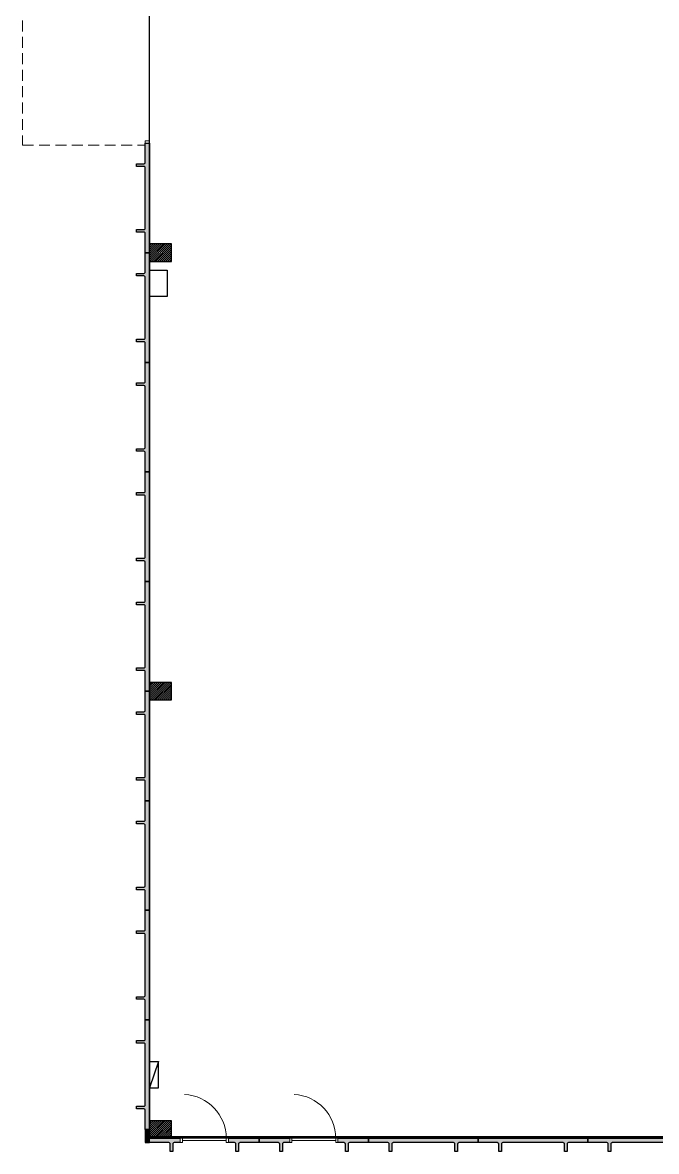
# Model space of a CAD drawing. Header units: millimetres. Extents: x 126.6 to 164.8, y 140.2 to 216.
# Drawn here: x 126.62 to 141.09, y 152.38 to 178.13 of the extents above; entities that cross this region are included whole.
import ezdxf

# ---------------------------------------------------------------- set-up
doc = ezdxf.new("R2010")
doc.units = ezdxf.units.MM
doc.linetypes.add('DASHED2', pattern=[0.375, 0.25, -0.125])
for name, color, linetype in [('000 - MUROS EXISTENTES', 6, 'Continuous'), ('C-0.4N', 7, 'Continuous'), ('H-0.1G250', 30, 'Continuous'), ('Mobiliario', 251, 'Continuous')]:
    doc.layers.add(name, color=color, linetype=linetype)
for name, color, linetype, lineweight in [('000 ALE CARPINTERIAS', 32, 'Continuous', 9), ('000 ALE HATCH MUROS', 252, 'Continuous', 0), ('000 ALE PROYECCIONES', 32, 'DASHED2', 9)]:
    doc.layers.add(name, color=color, linetype=linetype, lineweight=lineweight)

msp = doc.modelspace()

# ---------------------------------------------------------------- hatches: boundary and pattern name
at = {"layer": '000 ALE HATCH MUROS'}
h = msp.add_hatch(color=256, dxfattribs=at)
h.dxf.hatch_style = 1
edge = h.paths.add_edge_path()
edge.add_line((129.522, 175.379), (129.522, 172.879))
edge.add_line((129.522, 172.879), (129.422, 172.879))
edge.add_line((129.422, 172.879), (129.422, 173.319))
edge.add_arc((129.392, 173.319), 0.03, 0, 90)
edge.add_line((129.392, 173.349), (129.222, 173.349))
edge.add_line((129.222, 173.349), (129.222, 173.409))
edge.add_line((129.222, 173.409), (129.392, 173.409))
edge.add_arc((129.392, 173.439), 0.03, 270, 360)
edge.add_line((129.422, 173.439), (129.422, 174.819))
edge.add_arc((129.392, 174.819), 0.03, 0, 90)
edge.add_line((129.392, 174.849), (129.222, 174.849))
edge.add_line((129.222, 174.849), (129.222, 174.909))
edge.add_line((129.222, 174.909), (129.392, 174.909))
edge.add_arc((129.392, 174.939), 0.03, 270, 360)
edge.add_line((129.422, 174.939), (129.422, 175.379))
edge.add_line((129.422, 175.379), (129.522, 175.379))
h = msp.add_hatch(color=256, dxfattribs=at)
h.dxf.hatch_style = 1
edge = h.paths.add_edge_path()
edge.add_line((129.522, 172.879), (129.522, 170.379))
edge.add_line((129.522, 170.379), (129.422, 170.379))
edge.add_line((129.422, 170.379), (129.422, 170.819))
edge.add_arc((129.392, 170.819), 0.03, 0, 90)
edge.add_line((129.392, 170.849), (129.222, 170.849))
edge.add_line((129.222, 170.849), (129.222, 170.909))
edge.add_line((129.222, 170.909), (129.392, 170.909))
edge.add_arc((129.392, 170.939), 0.03, 270, 360)
edge.add_line((129.422, 170.939), (129.422, 172.319))
edge.add_arc((129.392, 172.319), 0.03, 0, 90)
edge.add_line((129.392, 172.349), (129.222, 172.349))
edge.add_line((129.222, 172.349), (129.222, 172.409))
edge.add_line((129.222, 172.409), (129.392, 172.409))
edge.add_arc((129.392, 172.439), 0.03, 270, 360)
edge.add_line((129.422, 172.439), (129.422, 172.879))
edge.add_line((129.422, 172.879), (129.522, 172.879))
h = msp.add_hatch(color=256, dxfattribs=at)
h.dxf.hatch_style = 1
edge = h.paths.add_edge_path()
edge.add_line((129.522, 170.379), (129.522, 167.879))
edge.add_line((129.522, 167.879), (129.422, 167.879))
edge.add_line((129.422, 167.879), (129.422, 168.319))
edge.add_arc((129.392, 168.319), 0.03, 0, 90)
edge.add_line((129.392, 168.349), (129.222, 168.349))
edge.add_line((129.222, 168.349), (129.222, 168.409))
edge.add_line((129.222, 168.409), (129.392, 168.409))
edge.add_arc((129.392, 168.439), 0.03, 270, 360)
edge.add_line((129.422, 168.439), (129.422, 169.819))
edge.add_arc((129.392, 169.819), 0.03, 0, 90)
edge.add_line((129.392, 169.849), (129.222, 169.849))
edge.add_line((129.222, 169.849), (129.222, 169.909))
edge.add_line((129.222, 169.909), (129.392, 169.909))
edge.add_arc((129.392, 169.939), 0.03, 270, 360)
edge.add_line((129.422, 169.939), (129.422, 170.379))
edge.add_line((129.422, 170.379), (129.522, 170.379))
h = msp.add_hatch(color=256, dxfattribs=at)
h.dxf.hatch_style = 1
edge = h.paths.add_edge_path()
edge.add_line((129.522, 167.879), (129.522, 165.379))
edge.add_line((129.522, 165.379), (129.422, 165.379))
edge.add_line((129.422, 165.379), (129.422, 165.819))
edge.add_arc((129.392, 165.819), 0.03, 0, 90)
edge.add_line((129.392, 165.849), (129.222, 165.849))
edge.add_line((129.222, 165.849), (129.222, 165.909))
edge.add_line((129.222, 165.909), (129.392, 165.909))
edge.add_arc((129.392, 165.939), 0.03, 270, 360)
edge.add_line((129.422, 165.939), (129.422, 167.319))
edge.add_arc((129.392, 167.319), 0.03, 0, 90)
edge.add_line((129.392, 167.349), (129.222, 167.349))
edge.add_line((129.222, 167.349), (129.222, 167.409))
edge.add_line((129.222, 167.409), (129.392, 167.409))
edge.add_arc((129.392, 167.439), 0.03, 270, 360)
edge.add_line((129.422, 167.439), (129.422, 167.879))
edge.add_line((129.422, 167.879), (129.522, 167.879))
h = msp.add_hatch(color=256, dxfattribs=at)
h.dxf.hatch_style = 1
edge = h.paths.add_edge_path()
edge.add_line((129.522, 165.379), (129.522, 162.879))
edge.add_line((129.522, 162.879), (129.422, 162.879))
edge.add_line((129.422, 162.879), (129.422, 163.319))
edge.add_arc((129.392, 163.319), 0.03, 0, 90)
edge.add_line((129.392, 163.349), (129.222, 163.349))
edge.add_line((129.222, 163.349), (129.222, 163.409))
edge.add_line((129.222, 163.409), (129.392, 163.409))
edge.add_arc((129.392, 163.439), 0.03, 270, 360)
edge.add_line((129.422, 163.439), (129.422, 164.819))
edge.add_arc((129.392, 164.819), 0.03, 0, 90)
edge.add_line((129.392, 164.849), (129.222, 164.849))
edge.add_line((129.222, 164.849), (129.222, 164.909))
edge.add_line((129.222, 164.909), (129.392, 164.909))
edge.add_arc((129.392, 164.939), 0.03, 270, 360)
edge.add_line((129.422, 164.939), (129.422, 165.379))
edge.add_line((129.422, 165.379), (129.522, 165.379))
h = msp.add_hatch(color=256, dxfattribs=at)
h.dxf.hatch_style = 1
edge = h.paths.add_edge_path()
edge.add_line((129.522, 162.879), (129.522, 160.379))
edge.add_line((129.522, 160.379), (129.422, 160.379))
edge.add_line((129.422, 160.379), (129.422, 160.819))
edge.add_arc((129.392, 160.819), 0.03, 0, 90)
edge.add_line((129.392, 160.849), (129.222, 160.849))
edge.add_line((129.222, 160.849), (129.222, 160.909))
edge.add_line((129.222, 160.909), (129.392, 160.909))
edge.add_arc((129.392, 160.939), 0.03, 270, 360)
edge.add_line((129.422, 160.939), (129.422, 162.319))
edge.add_arc((129.392, 162.319), 0.03, 0, 90)
edge.add_line((129.392, 162.349), (129.222, 162.349))
edge.add_line((129.222, 162.349), (129.222, 162.409))
edge.add_line((129.222, 162.409), (129.392, 162.409))
edge.add_arc((129.392, 162.439), 0.03, 270, 360)
edge.add_line((129.422, 162.439), (129.422, 162.879))
edge.add_line((129.422, 162.879), (129.522, 162.879))
h = msp.add_hatch(color=256, dxfattribs=at)
h.dxf.hatch_style = 1
edge = h.paths.add_edge_path()
edge.add_line((129.522, 160.379), (129.522, 157.879))
edge.add_line((129.522, 157.879), (129.422, 157.879))
edge.add_line((129.422, 157.879), (129.422, 158.319))
edge.add_arc((129.392, 158.319), 0.03, 0, 90)
edge.add_line((129.392, 158.349), (129.222, 158.349))
edge.add_line((129.222, 158.349), (129.222, 158.409))
edge.add_line((129.222, 158.409), (129.392, 158.409))
edge.add_arc((129.392, 158.439), 0.03, 270, 360)
edge.add_line((129.422, 158.439), (129.422, 159.819))
edge.add_arc((129.392, 159.819), 0.03, 0, 90)
edge.add_line((129.392, 159.849), (129.222, 159.849))
edge.add_line((129.222, 159.849), (129.222, 159.909))
edge.add_line((129.222, 159.909), (129.392, 159.909))
edge.add_arc((129.392, 159.939), 0.03, 270, 360)
edge.add_line((129.422, 159.939), (129.422, 160.379))
edge.add_line((129.422, 160.379), (129.522, 160.379))
h = msp.add_hatch(color=256, dxfattribs=at)
h.dxf.hatch_style = 1
edge = h.paths.add_edge_path()
edge.add_line((129.522, 157.879), (129.522, 155.379))
edge.add_line((129.522, 155.379), (129.422, 155.379))
edge.add_line((129.422, 155.379), (129.422, 155.819))
edge.add_arc((129.392, 155.819), 0.03, 0, 90)
edge.add_line((129.392, 155.849), (129.222, 155.849))
edge.add_line((129.222, 155.849), (129.222, 155.909))
edge.add_line((129.222, 155.909), (129.392, 155.909))
edge.add_arc((129.392, 155.939), 0.03, 270, 360)
edge.add_line((129.422, 155.939), (129.422, 157.319))
edge.add_arc((129.392, 157.319), 0.03, 0, 90)
edge.add_line((129.392, 157.349), (129.222, 157.349))
edge.add_line((129.222, 157.349), (129.222, 157.409))
edge.add_line((129.222, 157.409), (129.392, 157.409))
edge.add_arc((129.392, 157.439), 0.03, 270, 360)
edge.add_line((129.422, 157.439), (129.422, 157.879))
edge.add_line((129.422, 157.879), (129.522, 157.879))
h = msp.add_hatch(color=256, dxfattribs=at)
h.dxf.hatch_style = 1
edge = h.paths.add_edge_path()
edge.add_line((129.522, 155.379), (129.522, 152.879))
edge.add_line((129.522, 152.879), (129.422, 152.879))
edge.add_line((129.422, 152.879), (129.422, 153.319))
edge.add_arc((129.392, 153.319), 0.03, 0, 90)
edge.add_line((129.392, 153.349), (129.222, 153.349))
edge.add_line((129.222, 153.349), (129.222, 153.409))
edge.add_line((129.222, 153.409), (129.392, 153.409))
edge.add_arc((129.392, 153.439), 0.03, 270, 360)
edge.add_line((129.422, 153.439), (129.422, 154.819))
edge.add_arc((129.392, 154.819), 0.03, 0, 90)
edge.add_line((129.392, 154.849), (129.222, 154.849))
edge.add_line((129.222, 154.849), (129.222, 154.909))
edge.add_line((129.222, 154.909), (129.392, 154.909))
edge.add_arc((129.392, 154.939), 0.03, 270, 360)
edge.add_line((129.422, 154.939), (129.422, 155.379))
edge.add_line((129.422, 155.379), (129.522, 155.379))
h = msp.add_hatch(color=256, dxfattribs=at)
h.dxf.hatch_style = 1
h.paths.add_polyline_path([(129.422, 152.579), (129.522, 152.579), (129.522, 152.879), (129.422, 152.879)])
h = msp.add_hatch(color=256, dxfattribs=at)
h.dxf.hatch_style = 1
edge = h.paths.add_edge_path()
edge.add_line((131.322, 152.679), (131.322, 152.579))
edge.add_line((131.322, 152.579), (131.462, 152.579))
edge.add_arc((131.462, 152.549), 0.03, 0, 90, ccw=False)
edge.add_line((131.492, 152.549), (131.492, 152.379))
edge.add_line((131.492, 152.379), (131.552, 152.379))
edge.add_line((131.552, 152.379), (131.552, 152.549))
edge.add_arc((131.582, 152.549), 0.03, 90, 180, ccw=False)
edge.add_line((131.582, 152.579), (132.022, 152.579))
edge.add_line((132.022, 152.579), (132.022, 152.679))
edge.add_line((132.022, 152.679), (131.322, 152.679))
edge = h.paths.add_edge_path()
edge.add_line((130.222, 152.579), (130.222, 152.679))
edge.add_line((130.222, 152.679), (129.522, 152.679))
edge.add_line((129.522, 152.679), (129.522, 152.579))
edge.add_line((129.522, 152.579), (129.962, 152.579))
edge.add_arc((129.962, 152.549), 0.03, 0, 90, ccw=False)
edge.add_line((129.992, 152.549), (129.992, 152.379))
edge.add_line((129.992, 152.379), (130.052, 152.379))
edge.add_line((130.052, 152.379), (130.052, 152.549))
edge.add_arc((130.082, 152.549), 0.03, 90, 180, ccw=False)
edge.add_line((130.082, 152.579), (130.222, 152.579))
h = msp.add_hatch(color=256, dxfattribs=at)
h.dxf.hatch_style = 1
edge = h.paths.add_edge_path()
edge.add_line((133.822, 152.679), (133.822, 152.579))
edge.add_line((133.822, 152.579), (133.962, 152.579))
edge.add_arc((133.962, 152.549), 0.03, 0, 90, ccw=False)
edge.add_line((133.992, 152.549), (133.992, 152.379))
edge.add_line((133.992, 152.379), (134.052, 152.379))
edge.add_line((134.052, 152.379), (134.052, 152.549))
edge.add_arc((134.082, 152.549), 0.03, 90, 180, ccw=False)
edge.add_line((134.082, 152.579), (134.522, 152.579))
edge.add_line((134.522, 152.579), (134.522, 152.679))
edge.add_line((134.522, 152.679), (133.822, 152.679))
edge = h.paths.add_edge_path()
edge.add_line((132.722, 152.579), (132.722, 152.679))
edge.add_line((132.722, 152.679), (132.022, 152.679))
edge.add_line((132.022, 152.679), (132.022, 152.579))
edge.add_line((132.022, 152.579), (132.462, 152.579))
edge.add_arc((132.462, 152.549), 0.03, 0, 90, ccw=False)
edge.add_line((132.492, 152.549), (132.492, 152.379))
edge.add_line((132.492, 152.379), (132.552, 152.379))
edge.add_line((132.552, 152.379), (132.552, 152.549))
edge.add_arc((132.582, 152.549), 0.03, 90, 180, ccw=False)
edge.add_line((132.582, 152.579), (132.722, 152.579))
h = msp.add_hatch(color=256, dxfattribs=at)
h.dxf.hatch_style = 1
edge = h.paths.add_edge_path()
edge.add_line((134.522, 152.679), (137.022, 152.679))
edge.add_line((137.022, 152.679), (137.022, 152.579))
edge.add_line((137.022, 152.579), (136.582, 152.579))
edge.add_arc((136.582, 152.549), 0.03, 90, 180)
edge.add_line((136.552, 152.549), (136.552, 152.379))
edge.add_line((136.552, 152.379), (136.492, 152.379))
edge.add_line((136.492, 152.379), (136.492, 152.549))
edge.add_arc((136.462, 152.549), 0.03, 360, 450)
edge.add_line((136.462, 152.579), (135.082, 152.579))
edge.add_arc((135.082, 152.549), 0.03, 90, 180)
edge.add_line((135.052, 152.549), (135.052, 152.379))
edge.add_line((135.052, 152.379), (134.992, 152.379))
edge.add_line((134.992, 152.379), (134.992, 152.549))
edge.add_arc((134.962, 152.549), 0.03, 360, 450)
edge.add_line((134.962, 152.579), (134.522, 152.579))
edge.add_line((134.522, 152.579), (134.522, 152.679))
h = msp.add_hatch(color=256, dxfattribs=at)
h.dxf.hatch_style = 1
edge = h.paths.add_edge_path()
edge.add_line((137.022, 152.679), (139.522, 152.679))
edge.add_line((139.522, 152.679), (139.522, 152.579))
edge.add_line((139.522, 152.579), (139.082, 152.579))
edge.add_arc((139.082, 152.549), 0.03, 90, 180)
edge.add_line((139.052, 152.549), (139.052, 152.379))
edge.add_line((139.052, 152.379), (138.992, 152.379))
edge.add_line((138.992, 152.379), (138.992, 152.549))
edge.add_arc((138.962, 152.549), 0.03, 360, 450)
edge.add_line((138.962, 152.579), (137.582, 152.579))
edge.add_arc((137.582, 152.549), 0.03, 90, 180)
edge.add_line((137.552, 152.549), (137.552, 152.379))
edge.add_line((137.552, 152.379), (137.492, 152.379))
edge.add_line((137.492, 152.379), (137.492, 152.549))
edge.add_arc((137.462, 152.549), 0.03, 360, 450)
edge.add_line((137.462, 152.579), (137.022, 152.579))
edge.add_line((137.022, 152.579), (137.022, 152.679))
h = msp.add_hatch(color=256, dxfattribs=at)
h.dxf.hatch_style = 1
edge = h.paths.add_edge_path()
edge.add_line((139.522, 152.679), (142.022, 152.679))
edge.add_line((142.022, 152.679), (142.022, 152.579))
edge.add_line((142.022, 152.579), (141.582, 152.579))
edge.add_arc((141.582, 152.549), 0.03, 90, 180)
edge.add_line((141.552, 152.549), (141.552, 152.379))
edge.add_line((141.552, 152.379), (141.492, 152.379))
edge.add_line((141.492, 152.379), (141.492, 152.549))
edge.add_arc((141.462, 152.549), 0.03, 360, 450)
edge.add_line((141.462, 152.579), (140.082, 152.579))
edge.add_arc((140.082, 152.549), 0.03, 90, 180)
edge.add_line((140.052, 152.549), (140.052, 152.379))
edge.add_line((140.052, 152.379), (139.992, 152.379))
edge.add_line((139.992, 152.379), (139.992, 152.549))
edge.add_arc((139.962, 152.549), 0.03, 360, 450)
edge.add_line((139.962, 152.579), (139.522, 152.579))
edge.add_line((139.522, 152.579), (139.522, 152.679))
at = {"layer": 'H-0.1G250'}
h = msp.add_hatch(dxfattribs=at)
h.set_pattern_fill('LINE', color=256, scale=0.01, angle=45, style=0)
h.set_pattern_definition([(45, (-528.900837, -186.929265), (-0.0224506403, 0.0224506403), [])])
h.paths.add_polyline_path([(130.022, 173.079), (129.522, 173.079), (129.522, 172.679), (130.022, 172.679)])
h = msp.add_hatch(dxfattribs=at)
h.set_pattern_fill('LINE', color=256, scale=0.01, angle=45, style=0)
h.set_pattern_definition([(45, (-528.900837, -196.929265), (-0.0224506403, 0.0224506403), [])])
h.paths.add_polyline_path([(130.022, 163.079), (129.522, 163.079), (129.522, 162.679), (130.022, 162.679)])
h = msp.add_hatch(dxfattribs=at)
h.set_pattern_fill('LINE', color=256, scale=0.01, angle=45, style=0)
h.set_pattern_definition([(45, (-528.900837, -206.929265), (-0.0224506403, 0.0224506403), [])])
h.paths.add_polyline_path([(130.022, 153.079), (129.522, 153.079), (129.522, 152.679), (130.022, 152.679)])

# ---------------------------------------------------------------- linework, layer by layer
for points in [[(129.522, 213.079), (164.522, 213.079), (164.522, 152.679), (129.522, 152.679)], [(148.222, 152.709), (129.522, 152.709), (129.522, 213.079), (148.222, 213.079)]]:
    msp.add_lwpolyline(points, close=True)
at = {"layer": '000 - MUROS EXISTENTES'}
for p, q in [((129.722, 154.429), (129.522, 153.829)), ((129.522, 153.829), (129.522, 154.429)), ((129.522, 154.429), (129.722, 154.429)), ((129.722, 153.829), (129.722, 154.429)), ((129.522, 153.829), (129.722, 153.829))]:
    msp.add_line(p, q, dxfattribs=at)
for points in [[(129.522, 175.379), (129.522, 172.879), (129.422, 172.879), (129.422, 173.319, 0.414214), (129.392, 173.349), (129.222, 173.349), (129.222, 173.409), (129.392, 173.409, 0.414214), (129.422, 173.439), (129.422, 174.819, 0.414214), (129.392, 174.849), (129.222, 174.849), (129.222, 174.909), (129.392, 174.909, 0.414214), (129.422, 174.939), (129.422, 175.379), (129.522, 175.379)], [(129.522, 172.879), (129.522, 170.379), (129.422, 170.379), (129.422, 170.819, 0.414214), (129.392, 170.849), (129.222, 170.849), (129.222, 170.909), (129.392, 170.909, 0.414214), (129.422, 170.939), (129.422, 172.319, 0.414214), (129.392, 172.349), (129.222, 172.349), (129.222, 172.409), (129.392, 172.409, 0.414214), (129.422, 172.439), (129.422, 172.879), (129.522, 172.879)], [(129.522, 170.379), (129.522, 167.879), (129.422, 167.879), (129.422, 168.319, 0.414214), (129.392, 168.349), (129.222, 168.349), (129.222, 168.409), (129.392, 168.409, 0.414214), (129.422, 168.439), (129.422, 169.819, 0.414214), (129.392, 169.849), (129.222, 169.849), (129.222, 169.909), (129.392, 169.909, 0.414214), (129.422, 169.939), (129.422, 170.379), (129.522, 170.379)], [(129.522, 167.879), (129.522, 165.379), (129.422, 165.379), (129.422, 165.819, 0.414214), (129.392, 165.849), (129.222, 165.849), (129.222, 165.909), (129.392, 165.909, 0.414214), (129.422, 165.939), (129.422, 167.319, 0.414214), (129.392, 167.349), (129.222, 167.349), (129.222, 167.409), (129.392, 167.409, 0.414214), (129.422, 167.439), (129.422, 167.879), (129.522, 167.879)], [(129.522, 165.379), (129.522, 162.879), (129.422, 162.879), (129.422, 163.319, 0.414214), (129.392, 163.349), (129.222, 163.349), (129.222, 163.409), (129.392, 163.409, 0.414214), (129.422, 163.439), (129.422, 164.819, 0.414214), (129.392, 164.849), (129.222, 164.849), (129.222, 164.909), (129.392, 164.909, 0.414214), (129.422, 164.939), (129.422, 165.379), (129.522, 165.379)], [(129.522, 162.879), (129.522, 160.379), (129.422, 160.379), (129.422, 160.819, 0.414214), (129.392, 160.849), (129.222, 160.849), (129.222, 160.909), (129.392, 160.909, 0.414214), (129.422, 160.939), (129.422, 162.319, 0.414214), (129.392, 162.349), (129.222, 162.349), (129.222, 162.409), (129.392, 162.409, 0.414214), (129.422, 162.439), (129.422, 162.879), (129.522, 162.879)], [(129.522, 160.379), (129.522, 157.879), (129.422, 157.879), (129.422, 158.319, 0.414214), (129.392, 158.349), (129.222, 158.349), (129.222, 158.409), (129.392, 158.409, 0.414214), (129.422, 158.439), (129.422, 159.819, 0.414214), (129.392, 159.849), (129.222, 159.849), (129.222, 159.909), (129.392, 159.909, 0.414214), (129.422, 159.939), (129.422, 160.379), (129.522, 160.379)], [(129.522, 157.879), (129.522, 155.379), (129.422, 155.379), (129.422, 155.819, 0.414214), (129.392, 155.849), (129.222, 155.849), (129.222, 155.909), (129.392, 155.909, 0.414214), (129.422, 155.939), (129.422, 157.319, 0.414214), (129.392, 157.349), (129.222, 157.349), (129.222, 157.409), (129.392, 157.409, 0.414214), (129.422, 157.439), (129.422, 157.879), (129.522, 157.879)], [(129.522, 155.379), (129.522, 152.879), (129.422, 152.879), (129.422, 153.319, 0.414214), (129.392, 153.349), (129.222, 153.349), (129.222, 153.409), (129.392, 153.409, 0.414214), (129.422, 153.439), (129.422, 154.819, 0.414214), (129.392, 154.849), (129.222, 154.849), (129.222, 154.909), (129.392, 154.909, 0.414214), (129.422, 154.939), (129.422, 155.379), (129.522, 155.379)], [(130.222, 152.579), (130.082, 152.579, 0.414214), (130.052, 152.549), (130.052, 152.379), (129.992, 152.379), (129.992, 152.549, 0.414214), (129.962, 152.579), (129.522, 152.579), (129.522, 152.679)], [(131.322, 152.679), (132.022, 152.679), (132.022, 152.579), (131.582, 152.579, 0.414214), (131.552, 152.549), (131.552, 152.379), (131.492, 152.379), (131.492, 152.549, 0.414214), (131.462, 152.579), (131.322, 152.579)], [(132.722, 152.579), (132.582, 152.579, 0.414214), (132.552, 152.549), (132.552, 152.379), (132.492, 152.379), (132.492, 152.549, 0.414214), (132.462, 152.579), (132.022, 152.579), (132.022, 152.679)], [(133.822, 152.679), (134.522, 152.679), (134.522, 152.579), (134.082, 152.579, 0.414214), (134.052, 152.549), (134.052, 152.379), (133.992, 152.379), (133.992, 152.549, 0.414214), (133.962, 152.579), (133.822, 152.579)], [(134.522, 152.679), (137.022, 152.679), (137.022, 152.579), (136.582, 152.579, 0.414214), (136.552, 152.549), (136.552, 152.379), (136.492, 152.379), (136.492, 152.549, 0.414214), (136.462, 152.579), (135.082, 152.579, 0.414214), (135.052, 152.549), (135.052, 152.379), (134.992, 152.379), (134.992, 152.549, 0.414214), (134.962, 152.579), (134.522, 152.579), (134.522, 152.679)], [(137.022, 152.679), (139.522, 152.679), (139.522, 152.579), (139.082, 152.579, 0.414214), (139.052, 152.549), (139.052, 152.379), (138.992, 152.379), (138.992, 152.549, 0.414214), (138.962, 152.579), (137.582, 152.579, 0.414214), (137.552, 152.549), (137.552, 152.379), (137.492, 152.379), (137.492, 152.549, 0.414214), (137.462, 152.579), (137.022, 152.579), (137.022, 152.679)], [(139.522, 152.679), (142.022, 152.679), (142.022, 152.579), (141.582, 152.579, 0.414214), (141.552, 152.549), (141.552, 152.379), (141.492, 152.379), (141.492, 152.549, 0.414214), (141.462, 152.579), (140.082, 152.579, 0.414214), (140.052, 152.549), (140.052, 152.379), (139.992, 152.379), (139.992, 152.549, 0.414214), (139.962, 152.579), (139.522, 152.579), (139.522, 152.679)]]:
    msp.add_lwpolyline(points, format="xyb", dxfattribs=at)
msp.add_lwpolyline([(129.422, 152.579), (129.522, 152.579), (129.522, 152.879), (129.422, 152.879)], close=True, dxfattribs=at)
for points in [[(129.522, 152.679), (130.222, 152.679)], [(132.022, 152.679), (132.722, 152.679)]]:
    msp.add_lwpolyline(points, dxfattribs=at)
at = {"layer": '000 ALE CARPINTERIAS'}
for p, q in [((129.522, 180.329), (129.522, 175.429)), ((129.522, 175.429), (129.422, 175.429)), ((129.422, 175.429), (129.422, 175.379)), ((129.522, 175.379), (129.522, 175.429)), ((130.272, 152.679), (130.222, 152.679)), ((130.222, 152.679), (130.222, 152.579)), ((130.222, 152.579), (130.272, 152.579)), ((130.272, 152.579), (130.272, 152.679)), ((131.272, 152.579), (131.272, 152.679)), ((131.272, 152.679), (131.322, 152.679)), ((131.322, 152.579), (131.272, 152.579)), ((131.322, 152.679), (131.322, 152.579)), ((132.772, 152.679), (132.722, 152.679)), ((132.722, 152.679), (132.722, 152.579)), ((132.722, 152.579), (132.772, 152.579)), ((132.772, 152.579), (132.772, 152.679)), ((133.772, 152.579), (133.772, 152.679)), ((133.772, 152.679), (133.822, 152.679)), ((133.822, 152.579), (133.772, 152.579)), ((133.822, 152.679), (133.822, 152.579))]:
    msp.add_line(p, q, dxfattribs=at)
for points in [[(131.272, 152.679), (130.272, 152.679), (130.272, 152.629), (131.272, 152.629)], [(133.772, 152.679), (132.772, 152.679), (132.772, 152.629), (133.772, 152.629)]]:
    msp.add_lwpolyline(points, close=True, dxfattribs=at)
for centre in [(130.272, 152.679), (132.772, 152.679)]:
    msp.add_arc(centre, 1, 0, 87.134, dxfattribs=at)
at = {"layer": '000 ALE PROYECCIONES'}
for p, q in [((126.622, 180.429), (126.622, 175.329)), ((126.622, 175.329), (129.422, 175.329))]:
    msp.add_line(p, q, dxfattribs=at)
at = {"layer": 'C-0.4N'}
for points in [[(130.022, 173.079), (129.522, 173.079), (129.522, 172.679), (130.022, 172.679)], [(130.022, 163.079), (129.522, 163.079), (129.522, 162.679), (130.022, 162.679)], [(130.022, 153.079), (129.522, 153.079), (129.522, 152.679), (130.022, 152.679)]]:
    msp.add_lwpolyline(points, close=True, dxfattribs=at)
at = {"layer": 'Mobiliario'}
msp.add_lwpolyline([(129.522, 172.479), (129.922, 172.479), (129.922, 171.879), (129.522, 171.879), (129.522, 172.479)], dxfattribs=at)

doc.saveas('drawing.dxf')
